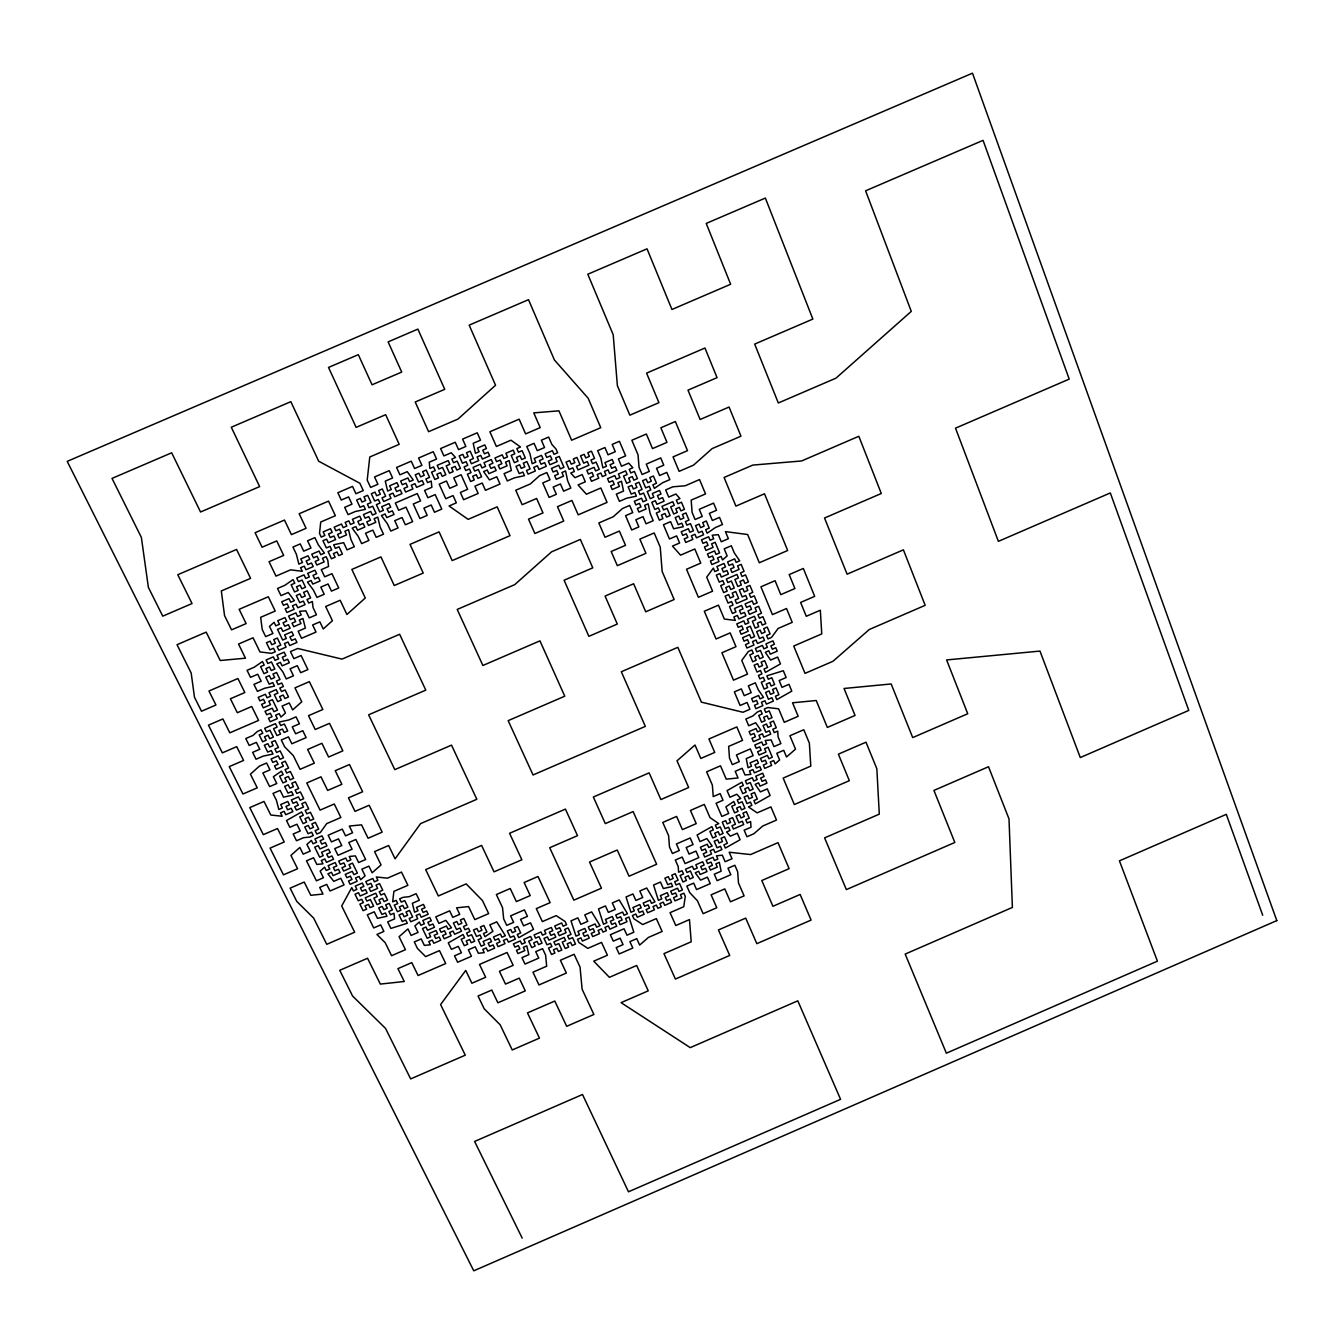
<?xml version="1.0" encoding="UTF-8"?>
<svg xmlns="http://www.w3.org/2000/svg" width="1344" height="1344" viewBox="0 0 1344 1344"><rect width="100%" height="100%" fill="white"/><g stroke="black" fill="none" stroke-linecap="round" stroke-linejoin="round"><path stroke-width="1.5" d="M522.211 1238.143L474.6 1141.459L582.506 1094.503L628.488 1191.792L840.571 1099.325L797.798 1000.826L690.245 1047.631L621.062 1002.658L648.245 990.847L636.67 965.479L609.386 977.323L593.746 961.162L607.421 955.231L601.541 942.413L587.832 948.36L578.978 942.564L577.483 939.355L580.91 937.86L582.406 941.069L589.26 938.095L587.782 934.87L584.354 936.365L582.859 933.139L586.303 931.661L584.808 928.435L577.937 931.409L579.432 934.634L575.988 936.13L570.998 920.858L577.886 917.868L580.86 924.336L587.748 921.346L584.774 914.878L591.646 911.904L600.046 925.697L596.602 927.192L595.123 923.95L588.252 926.94L589.73 930.166L593.174 928.67L594.653 931.896L591.226 933.391L592.704 936.6L599.558 933.626L598.08 930.401L601.524 928.922L602.986 932.131L606.43 930.653L604.951 927.427L608.378 925.932L609.857 929.158L616.711 926.184L615.25 922.958L611.806 924.454L610.344 921.228L613.771 919.733L612.31 916.507L605.438 919.481L606.9 922.706L603.473 924.202L598.534 908.914L605.422 905.923L608.378 912.391L615.25 909.418L612.293 902.933L619.181 899.959L627.514 913.769L624.07 915.264L622.608 912.038L615.737 915.012L617.215 918.238L620.642 916.759L622.104 919.985L618.677 921.463L620.138 924.689L627.01 921.715L625.548 918.49L628.975 916.994L633.83 932.232L626.993 935.206L624.053 928.771L610.344 934.735L613.284 941.153L620.138 938.179L623.062 944.597L616.224 947.57L619.147 953.971L632.822 948.024L629.899 941.623L636.754 938.65L639.66 945.067L648.463 937.406L662.138 931.476L656.342 918.607L642.65 924.554L633.864 918.742L632.402 915.516L635.83 914.021L637.291 917.246L644.146 914.273L642.701 911.047L639.257 912.542L637.812 909.3L641.239 907.822L639.778 904.579L632.906 907.553L634.368 910.795L630.941 912.29L626.052 896.969L632.94 893.978L635.863 900.463L642.734 897.49L639.811 891.005L646.699 888.014L654.965 901.858L651.538 903.353L650.076 900.11L643.205 903.084L644.666 906.326L648.094 904.831L649.555 908.074L646.128 909.552L647.573 912.778L654.444 909.804L652.982 906.578L656.41 905.083L657.871 908.326L661.298 906.83L659.854 903.605L663.281 902.11L664.726 905.352L671.58 902.362L670.135 899.136L666.708 900.631L665.263 897.389L668.69 895.894L667.246 892.668L660.374 895.642L661.836 898.884L658.392 900.362L653.57 885.024L660.458 882.05L663.348 888.535L672.672 886.435L671.227 883.193L667.783 884.688L664.877 878.186L668.321 876.691L669.766 879.95L673.21 878.455L671.765 875.196L675.209 873.701L678.082 880.219L674.654 881.698L676.099 884.957L679.526 883.462L682.416 889.946L678.989 891.442L677.544 888.199L670.673 891.173L672.118 894.415L675.545 892.92L676.99 896.162L673.562 897.641L675.007 900.883L681.862 897.91L680.417 894.667L683.844 893.189L685.289 896.414L683.743 906.73L670.051 912.66L675.797 925.529L689.472 919.598L691.202 941.791L663.953 953.635L675.41 979.054L729.708 955.45L718.452 929.947L745.702 918.12L756.84 943.656L811.087 920.086L800.134 894.466L772.918 906.293L761.796 880.522L789.113 868.661L778.008 842.654L750.59 854.566L729.187 852.23L732.026 858.749L725.155 861.722L722.316 855.204L716.453 855.809L717.881 859.068L714.437 860.563L713.009 857.304L706.138 860.278L707.566 863.537L711.01 862.058L712.438 865.318L708.994 866.796L710.422 870.055L717.293 867.082L715.865 863.822L719.292 862.327L721.14 871.214L714.286 874.188L717.125 880.673L730.834 874.726L727.994 868.241L734.849 865.25L737.671 871.752L738.478 882.958L744.106 895.877L730.447 901.807L724.802 888.905L711.11 894.835L716.789 907.738L703.13 913.668L697.435 900.782L689.707 892.567L686.834 886.099L693.706 883.109L696.562 889.594L710.27 883.646L707.414 877.162L700.56 880.135L695.268 872.76L698.695 871.265L700.123 874.524L706.994 871.55L705.566 868.291L702.122 869.786L700.694 866.527L704.138 865.032L702.71 861.773L695.822 864.763L697.267 868.022L693.823 869.501L692.395 866.242L685.507 869.232L686.952 872.491L690.396 870.996L693.269 877.498L689.825 878.993L688.397 875.734L684.953 877.229L686.398 880.488L682.97 881.966L680.081 875.465L683.525 873.986L682.08 870.727L678.636 872.222L678.199 866.578L675.293 860.059L682.181 857.069L685.07 863.604L698.83 857.623L695.957 851.088L689.069 854.078L686.196 847.526L693.084 844.553L690.194 837.984L676.402 843.965L679.291 850.517L672.403 853.507L669.497 846.955L668.59 835.615L662.76 822.427L676.603 816.43L682.399 829.618L696.226 823.62L690.446 810.432L704.29 804.418L710.035 817.639L718.805 823.62L715.344 825.132L716.772 828.408L720.233 826.913L723.089 833.482L719.645 834.977L718.217 831.701L714.756 833.196L716.201 836.472L712.757 837.967L709.884 831.398L713.328 829.903L711.9 826.627L697.099 834.994L699.972 841.562L706.86 838.572L712.169 846.014L708.725 847.51L707.297 844.234L700.409 847.224L701.837 850.483L705.281 848.988L706.709 852.264L703.282 853.759L704.71 857.018L711.581 854.045L710.153 850.769L713.597 849.274L715.025 852.55L721.896 849.559L720.468 846.3L717.041 847.795L714.185 841.243L717.629 839.748L719.057 843.024L722.484 841.529L721.056 838.253L724.5 836.758L727.356 843.31L723.912 844.805L725.34 848.081L740.09 839.731L737.268 833.179L730.38 836.17L726.533 831.986L729.977 830.491L728.549 827.215L725.105 828.71L722.249 822.125L725.693 820.63L727.121 823.922L730.565 822.427L729.137 819.134L732.598 817.639L735.437 824.225L731.993 825.72L733.404 829.013L743.736 824.527L742.325 821.234L738.881 822.73L736.042 816.144L739.486 814.649L740.914 817.942L744.358 816.463L742.93 813.17L746.39 811.675L749.213 818.244L745.769 819.739L747.18 823.032L750.624 821.537L751.027 827.215L744.139 830.189L746.962 836.741L753.85 833.767L762.754 826.022L776.496 820.058L770.902 806.904L757.126 812.868L748.423 806.87L751.867 805.375L750.456 802.082L746.995 803.578L744.156 796.958L747.617 795.463L749.028 798.773L752.489 797.278L751.078 793.968L754.522 792.473L757.344 799.092L753.9 800.587L755.311 803.88L770.129 795.497L767.306 788.894L760.402 791.885L755.143 784.342L758.604 782.846L760.015 786.173L766.92 783.166L765.509 779.856L762.065 781.351L760.654 778.025L764.098 776.53L762.686 773.203L755.765 776.21L757.193 779.537L753.732 781.032L752.304 777.706L745.399 780.713L746.81 784.022L750.271 782.527L753.11 789.163L749.65 790.658L748.238 787.349L744.778 788.844L746.189 792.154L742.745 793.649L739.889 787.03L743.35 785.518L741.938 782.208L727.07 790.608L729.926 797.244L736.848 794.254L740.712 798.454L737.251 799.966L738.679 803.258L742.123 801.763L744.962 808.366L741.518 809.861L740.09 806.568L736.646 808.063L738.074 811.356L734.614 812.851L731.774 806.266L735.218 804.754L733.807 801.461L725.878 806.854L728.734 813.456L721.829 816.446L716.1 803.242L723.022 800.234L720.149 793.615L713.227 796.606L712.37 785.148L706.608 771.826L720.502 765.811L726.247 779.15L738.058 777.974L735.202 771.305L742.14 768.314L744.996 774.967L750.893 774.379L749.465 771.053L752.942 769.558L754.354 772.884L761.275 769.877L759.864 766.55L756.403 768.046L754.975 764.719L758.436 763.224L757.025 759.881L750.086 762.888L751.514 766.214L748.054 767.726L746.222 758.621L753.161 755.63L750.322 748.927L736.428 754.942L739.284 761.628L732.346 764.635L729.473 757.949L728.65 746.407L742.56 740.376L736.831 726.919L708.943 738.982L714.739 752.422L700.812 758.453L694.999 745.03L677.006 760.805L688.666 787.517L660.895 799.546L649.135 772.867L593.342 797.026L605.321 823.62L633.125 811.591L656.628 864.259L629.042 876.221L617.232 850.03L589.529 862.025L601.457 888.182L573.854 900.161L549.713 847.728L577.517 835.666L565.421 809.105L509.561 833.297L521.875 859.774L494.038 871.836L481.606 845.41L425.678 869.618L438.329 895.978L466.183 883.898L482.479 900.564L488.662 913.618L474.802 919.615L468.586 906.578L456.607 907.822L459.732 914.357L452.794 917.364L449.652 910.846L435.758 916.86L438.9 923.378L445.838 920.371L451.483 927.763L448.022 929.258L446.46 926.016L439.522 929.023L441.084 932.266L444.562 930.77L446.124 934.013L442.646 935.525L444.209 938.767L451.147 935.76L449.585 932.518L453.046 931.006L454.608 934.265L461.53 931.258L459.984 928.015L456.523 929.51L453.398 923.009L456.859 921.497L458.422 924.756L461.882 923.261L460.337 920.002L463.798 918.49L466.906 925.008L463.445 926.503L465.007 929.746L468.468 928.25L470.014 931.493L466.553 933.005L468.098 936.247L471.559 934.735L474.667 941.22L471.206 942.715L469.661 939.49L466.2 940.985L467.746 944.21L464.285 945.722L461.177 939.238L464.638 937.742L463.092 934.5L448.291 942.883L451.416 949.351L458.321 946.344L461.429 952.812L454.524 955.802L457.632 962.254L471.442 956.273L468.35 949.822L475.255 946.814L478.346 953.282L484.277 952.644L482.748 949.418L486.192 947.923L487.738 951.149L494.626 948.158L493.097 944.933L489.653 946.428L488.107 943.186L491.568 941.69L490.022 938.465L483.118 941.455L484.663 944.698L481.202 946.193L478.111 939.725L481.572 938.23L480.026 934.987L476.566 936.482L473.474 929.998L476.935 928.502L478.481 931.745L481.942 930.25L480.396 926.99L483.857 925.495L486.948 931.98L483.487 933.492L485.033 936.718L492.895 931.358L489.821 924.874L496.742 921.866L505.378 935.71L501.917 937.205L500.388 933.962L493.483 936.97L495.012 940.195L498.473 938.7L500.002 941.926L496.541 943.421L498.086 946.663L504.974 943.656L503.446 940.43L506.906 938.935L508.435 942.161L515.323 939.17L513.794 935.945L510.35 937.44L507.293 930.972L510.754 929.477L512.282 932.719L515.726 931.207L514.198 927.982L517.658 926.486L520.699 932.954L517.255 934.45L518.767 937.675L533.534 929.326L530.494 922.858L523.589 925.848L520.548 919.363L527.453 916.373L524.412 909.871L510.586 915.869L513.643 922.37L506.722 925.361L503.664 918.876L502.522 907.603L496.356 894.55L510.233 888.518L516.365 901.606L530.225 895.591L524.126 882.504L538.003 876.49L550.133 902.63L536.306 908.628L542.354 921.614L556.164 915.617L565.085 921.48L566.58 924.706L563.136 926.201L561.641 922.975L554.753 925.966L556.248 929.191L559.692 927.696L561.187 930.938L557.76 932.417L559.255 935.642L566.126 932.669L564.631 929.443L568.075 927.948L571.066 934.399L567.622 935.894L569.117 939.103L572.561 937.625L575.534 944.059L572.107 945.538L570.612 942.329L567.185 943.824L568.68 947.033L565.236 948.528L562.246 942.094L565.69 940.598L564.194 937.373L553.879 941.858L555.374 945.067L558.818 943.589L561.809 950.006L558.382 951.502L556.87 948.293L553.442 949.788L554.938 952.997L551.51 954.475L548.503 948.058L551.947 946.562L550.435 943.354L547.008 944.832L543.984 938.398L547.428 936.902L548.94 940.128L555.811 937.138L554.316 933.912L550.872 935.407L549.36 932.182L552.804 930.686L551.309 927.461L544.421 930.451L545.916 933.677L542.472 935.172L540.977 931.946L534.072 934.937L535.584 938.162L539.028 936.667L542.052 943.118L538.608 944.614L537.096 941.388L533.669 942.883L535.181 946.092L531.737 947.587L528.696 941.153L532.14 939.658L530.628 936.432L523.74 939.422L525.252 942.648L521.808 944.143L520.296 940.918L513.408 943.908L514.92 947.117L518.364 945.622L519.893 948.847L516.449 950.342L517.961 953.568L524.849 950.578L523.337 947.352L526.781 945.857L528.847 954.66L521.959 957.634L525 964.068L538.742 958.104L535.718 951.67L542.59 948.679L545.614 955.114L546.689 966.218L532.963 972.182L538.978 984.95L566.362 973.056L560.398 960.271L574.106 954.307L580.054 967.109L582.103 989.184L593.88 1014.485L566.681 1026.312L554.786 1001.045L527.486 1012.906L539.465 1038.122L512.232 1049.966L500.153 1024.783L484.176 1008.739L478.044 996.022L491.786 990.058L497.885 1002.792L525.286 990.898L519.238 978.13L505.512 984.094L499.414 971.292L513.173 965.328L507.074 952.476L479.506 964.438L485.654 977.273L471.895 983.237L465.73 970.418L440.597 1004.556L465.276 1055.174L410.659 1078.913L385.56 1028.446L352.632 996.089L339.746 970.301L367.55 958.255L380.335 984.077L404.258 981.506L397.925 968.638L411.785 962.623L418.085 975.526L445.721 963.53L439.471 950.611L425.628 956.626L417.43 948.41L414.288 941.926L421.226 938.918L424.368 945.403L430.349 944.782L428.786 941.539L432.247 940.027L433.826 943.27L440.748 940.262L439.186 937.02L435.725 938.532L434.146 935.273L437.623 933.778L436.044 930.518L429.106 933.526L430.685 936.785L427.207 938.28L422.486 928.536L425.964 927.024L427.526 930.283L434.482 927.276L432.902 924.017L429.425 925.512L427.862 922.253L431.323 920.758L429.761 917.498L422.806 920.506L424.385 923.765L420.907 925.277L419.328 922.018L414.893 925.898L418.068 932.417L411.113 935.424L407.954 928.922L399.101 936.684L405.451 949.687L391.574 955.702L385.207 942.715L376.925 934.466L383.88 931.442L380.688 924.907L373.716 927.931L367.282 914.844L374.254 911.82L377.479 918.372L386.988 916.222L385.392 912.962L381.898 914.458L378.689 907.906L382.183 906.394L383.796 909.67L387.274 908.158L385.678 904.882L389.172 903.37L392.364 909.938L388.886 911.45L390.482 914.726L393.977 913.214L394.615 918.876L387.66 921.9L390.852 928.418L407.299 923.261L405.72 920.002L402.242 921.514L399.05 914.978L402.528 913.466L404.124 916.742L407.602 915.23L406.022 911.954L409.5 910.442L412.675 916.994L409.198 918.49L410.777 921.766L417.749 918.742L416.153 915.482L419.647 913.97L421.226 917.246L428.182 914.222L426.602 910.946L423.125 912.458L421.546 909.182L425.023 907.687L423.444 904.411L416.472 907.418L418.051 910.694L414.574 912.206L412.356 903.269L419.328 900.245L416.153 893.676L409.164 896.7L403.133 897.322L399.638 898.834L401.234 902.11L404.729 900.598L407.921 907.166L404.426 908.678L402.83 905.402L399.353 906.914L400.949 910.19L397.454 911.702L394.262 905.134L397.757 903.622L396.161 900.346L392.666 901.858L393.893 891.358L407.887 885.31L401.486 872.088L387.475 878.153L376.303 876.994L377.916 880.303L374.422 881.815L372.792 878.506L365.786 881.546L367.399 884.856L370.91 883.327L372.523 886.637L369.029 888.149L370.642 891.458L377.647 888.418L376.034 885.125L379.529 883.596L382.754 890.198L379.243 891.727L380.856 895.02L384.35 893.508L387.559 900.077L384.082 901.589L382.469 898.313L378.974 899.825L380.587 903.101L377.093 904.63L373.867 898.044L377.362 896.532L375.749 893.239L365.249 897.775L366.878 901.068L370.373 899.556L373.598 906.142L370.104 907.654L368.491 904.361L364.997 905.873L366.61 909.166L363.115 910.678L359.873 904.109L363.367 902.58L361.754 899.304L358.26 900.816L355.018 894.214L358.512 892.702L360.142 895.994L367.13 892.97L365.518 889.661L362.023 891.19L360.394 887.88L363.905 886.368L362.275 883.058L355.27 886.099L356.899 889.409L353.388 890.921L351.758 887.611L341.695 905.99L354.665 932.215L326.76 944.311L313.673 918.12L296.755 901.387L290.119 888.149L304.214 882.05L310.817 895.306L322.997 894.046L319.704 887.426L326.743 884.386L330.019 891.005L344.064 884.923L340.788 878.304L333.766 881.345L327.902 873.818L331.43 872.29L333.06 875.616L340.099 872.575L338.453 869.249L334.942 870.761L333.295 867.451L336.823 865.922L335.177 862.596L328.138 865.637L329.784 868.963L326.256 870.492L324.61 867.166L320.158 871.114L323.45 877.75L316.411 880.807L306.499 860.832L313.555 857.774L316.865 864.444L322.963 863.839L321.317 860.496L324.845 858.967L326.491 862.31L333.547 859.253L331.901 855.926L328.373 857.455L326.726 854.112L330.254 852.583L328.608 849.24L321.552 852.298L323.198 855.641L319.67 857.17L314.714 847.14L318.242 845.611L319.906 848.954L326.962 845.897L325.315 842.554L321.77 844.082L320.124 840.722L323.652 839.194L322.006 835.85L314.933 838.908L316.596 842.251L313.051 843.78L311.405 840.437L306.919 844.402L310.246 851.105L303.173 854.146L299.863 847.459L290.926 855.389L297.578 868.745L283.466 874.843L270.06 848.114L284.239 841.982L277.519 828.526L263.323 834.658L249.782 807.61L264.029 801.444L270.782 815.018L282.19 816.245L280.51 812.868L284.071 811.322L285.751 814.716L292.858 811.642L291.178 808.265L287.616 809.794L285.953 806.4L289.498 804.871L287.818 801.478L280.711 804.552L282.391 807.946L278.83 809.474L276.394 800.234L273.017 793.43L280.157 790.356L283.517 797.16L293.261 795.01L291.581 791.616L288.019 793.145L284.659 786.341L288.221 784.795L289.901 788.206L293.462 786.677L291.782 783.266L295.344 781.721L298.704 788.542L295.142 790.07L296.822 793.464L300.367 791.935L303.71 798.722L300.166 800.268L298.486 796.874L291.379 799.949L293.059 803.326L296.604 801.797L298.284 805.19L294.722 806.719L296.402 810.113L303.509 807.038L301.829 803.645L305.39 802.116L308.717 808.886L305.172 810.415L306.835 813.809L310.397 812.263L313.723 819.017L310.178 820.546L308.515 817.186L304.97 818.714L306.634 822.091L303.089 823.62L299.746 816.866L303.29 815.338L301.627 811.961L286.49 820.546L289.834 827.299L296.94 824.225L300.266 830.962L293.194 834.036L296.52 840.756L303.593 837.682L309.742 837.077L313.27 835.548L311.623 832.188L308.078 833.717L304.752 826.98L308.297 825.451L309.96 828.828L313.488 827.299L311.842 823.922L315.37 822.394L318.696 829.13L315.151 830.659L316.814 834.019L320.342 832.49L326.71 823.62L340.872 817.505L334.27 803.998L320.09 810.13L306.768 782.981L320.998 776.832L327.65 790.44L341.863 784.308L335.227 770.683L349.474 764.534L362.628 791.75L348.449 797.866L355.018 811.373L369.163 805.258L382.166 832.154L368.071 838.253L361.553 824.846L349.322 826.056L352.598 832.776L345.542 835.834L342.266 829.114L328.138 835.229L331.43 841.932L338.486 838.874L341.779 845.578L334.723 848.618L337.999 855.305L352.094 849.206L348.818 842.52L355.874 839.479L365.652 859.505L358.613 862.546L355.354 855.876L349.255 856.498L350.902 859.824L347.374 861.353L345.744 858.026L338.705 861.067L340.334 864.394L343.862 862.882L345.492 866.208L341.981 867.72L343.61 871.046L350.65 868.006L349.003 864.679L352.531 863.15L357.403 873.13L353.892 874.642L352.279 871.332L345.24 874.373L346.87 877.682L350.381 876.17L352.01 879.48L348.499 880.992L350.129 884.302L357.151 881.278L355.522 877.951L359.033 876.439L360.662 879.749L365.114 875.818L361.872 869.182L368.894 866.141L372.137 872.777L381.041 864.914L374.573 851.609L388.634 845.51L395.069 858.833L420.588 823.62L476.834 799.277L451.517 745.13L394.8 769.642L368.626 714.806L425.779 690.127L399.638 634.267L342.031 659.114L297.713 648.48L290.472 651.605L293.882 658.644L301.106 655.536L307.894 669.581L300.686 672.689L297.293 665.683L290.069 668.791L293.479 675.814L286.255 678.922L282.845 671.899L276.763 663.902L280.375 662.34L282.089 665.851L289.313 662.743L287.616 659.232L283.987 660.778L282.29 657.266L285.902 655.704L284.189 652.176L276.948 655.301L278.662 658.829L275.05 660.374L273.336 656.863L266.095 659.971L267.809 663.499L271.438 661.937L274.865 668.976L271.253 670.538L269.522 667.01L265.91 668.573L267.624 672.084L264.012 673.646L260.568 666.624L264.197 665.062L262.466 661.534L254.285 667.195L247.044 670.32L250.505 677.342L257.729 674.234L261.173 681.24L253.949 684.365L257.393 691.354L264.617 688.246L274.478 686.112L272.782 682.618L269.17 684.163L265.742 677.158L269.354 675.595L271.068 679.106L274.68 677.544L272.966 674.05L276.578 672.487L279.989 679.493L276.377 681.055L278.09 684.55L281.702 683.004L283.399 686.498L279.804 688.044L281.501 691.538L285.113 689.993L288.506 696.965L284.911 698.527L283.214 695.033L279.602 696.595L281.316 700.073L277.721 701.618L274.294 694.646L277.906 693.101L276.192 689.606L268.985 692.714L270.698 696.209L267.086 697.754L265.373 694.277L258.166 697.385L259.879 700.862L263.491 699.317L265.205 702.794L261.593 704.357L263.306 707.834L270.514 704.726L268.8 701.249L272.412 699.686L277.519 710.136L273.924 711.682L272.227 708.204L265.02 711.312L266.734 714.79L270.329 713.244L272.042 716.722L268.447 718.267L270.144 721.728L277.334 718.637L275.638 715.159L279.233 713.614L280.93 717.074L285.466 713.026L282.072 706.07L289.262 702.962L292.656 709.918L301.745 701.803L294.958 687.859L309.372 681.643L322.846 709.498L308.498 715.68L315.218 729.506L329.532 723.341L342.854 750.859L328.591 757.025L321.922 743.299L307.625 749.465L314.328 763.174L300.065 769.339L293.328 755.63L284.676 746.861L281.299 739.973L288.456 736.882L291.85 743.77L306.163 737.604L302.786 730.699L295.63 733.79L292.253 726.886L299.426 723.794L296.033 716.856L288.859 719.964L279.031 722.098L280.728 725.558L284.323 724.013L287.717 730.934L284.122 732.48L282.425 729.019L278.846 730.565L280.543 734.026L276.965 735.571L273.554 728.666L277.15 727.104L275.436 723.643L264.667 728.297L266.381 731.758L269.959 730.212L273.37 737.117L269.791 738.662L268.078 735.218L264.499 736.764L266.196 740.225L262.618 741.77L259.19 734.849L262.786 733.303L261.072 729.842L257.477 731.405L252.958 735.454L245.767 738.545L249.194 745.466L256.368 742.358L259.795 749.263L252.622 752.354L256.032 759.226L263.206 756.134L273 754.001L271.303 750.557L267.725 752.102L264.314 745.214L267.893 743.669L269.606 747.113L273.185 745.567L271.488 742.123L275.066 740.578L278.46 747.466L274.882 749.011L276.578 752.455L280.157 750.91L283.55 757.781L279.972 759.326L278.275 755.882L271.118 758.974L272.815 762.401L276.394 760.872L278.09 764.299L274.512 765.845L276.209 769.255L283.349 766.181L281.669 762.754L285.23 761.208L288.607 768.062L285.046 769.608L286.726 773.018L290.304 771.473L293.664 778.31L290.102 779.856L288.406 776.446L284.844 777.974L286.524 781.385L282.962 782.93L279.586 776.11L283.164 774.564L281.467 771.137L273.386 776.714L276.78 783.535L269.64 786.61L262.853 772.951L269.993 769.86L266.599 763.006L259.442 766.097L250.421 774.161L257.242 787.836L242.962 794.002L229.236 766.618L243.583 760.435L236.712 746.659L222.348 752.858L208.471 725.155L222.886 718.939L229.807 732.816L258.602 720.401L251.731 706.49L237.317 712.723L230.395 698.762L244.843 692.53L237.922 678.518L208.958 691.001L215.947 704.995L201.482 711.228L194.477 697.234L191.184 673.025L177.022 644.7L206.186 632.134L220.231 660.509L245.482 658.19L238.526 644.045L253.058 637.795L259.98 651.941L271.622 653.335L275.234 651.773L273.521 648.245L269.892 649.807L266.448 642.734L270.077 641.172L271.807 644.717L275.419 643.154L273.706 639.61L277.334 638.047L280.762 645.12L277.15 646.682L278.863 650.21L286.104 647.086L284.39 643.558L288.002 641.995L289.716 645.54L296.957 642.415L295.26 638.87L291.631 640.433L289.918 636.905L293.546 635.342L291.833 631.798L284.592 634.922L286.306 638.467L282.677 640.03L277.519 629.395L281.148 627.833L282.862 631.378L290.119 628.253L288.406 624.708L284.777 626.27L283.063 622.726L286.692 621.146L284.978 617.602L277.721 620.726L279.434 624.288L275.806 625.85L274.075 622.289L269.489 626.422L272.933 633.511L265.675 636.636L262.231 629.546L260.669 617.316L275.218 611.05L268.313 596.753L239.148 609.319L246.12 623.582L231.554 629.849L224.549 615.586L221.323 590.957L250.589 578.357L236.561 549.444L177.778 574.728L192.041 603.54L162.758 616.157L148.378 587.378L141.372 537.415L112.022 478.397L171.679 452.794L200.542 511.997L259.644 486.595L231.286 427.224L290.842 401.671L318.696 461.227L359.873 483.252L363.266 490.577L355.942 493.735L352.531 486.41L337.848 492.727L341.258 500.035L348.6 496.894L351.994 504.185L344.669 507.343L348.079 514.618L355.404 511.476L365.4 509.359L363.703 505.714L360.041 507.293L356.647 500.002L360.31 498.422L362.006 502.068L365.669 500.506L363.972 496.843L367.634 495.281L371.028 502.572L367.366 504.134L369.046 507.78L372.708 506.218L376.085 513.492L372.422 515.054L370.742 511.426L363.418 514.567L365.114 518.196L368.777 516.634L370.457 520.262L366.794 521.825L368.491 525.454L375.782 522.312L374.102 518.683L377.765 517.121L380.134 526.966L383.494 534.19L376.202 537.331L372.842 530.107L365.534 533.249L368.911 540.473L361.62 543.614L358.243 536.39L352.178 528.125L355.841 526.546L357.538 530.174L364.829 527.033L363.149 523.404L359.486 524.966L357.806 521.354L361.452 519.775L359.772 516.146L352.447 519.288L354.144 522.917L350.498 524.496L348.802 520.867L345.139 522.43L346.836 526.058L343.174 527.638L341.477 524.009L334.169 527.15L335.866 530.779L339.528 529.217L341.225 532.829L337.562 534.408L339.276 538.02L346.567 534.878L344.87 531.266L348.533 529.687L350.935 539.532L354.329 546.739L347.038 549.881L343.644 542.657L333.665 544.79L335.362 548.402L339.024 546.823L342.418 554.047L338.772 555.61L337.075 551.998L333.413 553.577L335.126 557.172L331.481 558.751L328.07 551.544L331.716 549.965L330.019 546.353L326.357 547.932L322.946 540.691L326.609 539.129L328.306 542.741L335.614 539.599L333.917 535.987L330.254 537.55L328.558 533.938L332.203 532.358L330.506 528.73L323.182 531.871L324.895 535.5L321.233 537.079L319.519 533.45L320.729 522.01L335.378 515.71L328.541 501.127L299.174 513.744L306.079 528.31L291.413 534.626L284.474 520.061L255.091 532.711L262.08 547.226L276.746 540.926L283.685 555.408L269.052 561.708L275.99 576.122L290.59 569.839L302.299 571.301L300.586 567.706L304.231 566.143L305.945 569.738L313.236 566.597L311.522 563.002L307.877 564.564L306.163 560.969L309.809 559.39L308.095 555.794L300.787 558.936L302.518 562.531L298.855 564.11L296.386 554.299L292.942 547.075L300.25 543.917L303.694 551.158L311.002 548.016L307.574 540.775L314.899 537.634L318.326 544.858L324.425 553.106L320.762 554.686L319.066 551.074L311.758 554.215L313.471 557.827L317.117 556.248L318.83 559.86L315.168 561.422L316.882 565.018L324.173 561.893L322.476 558.281L326.122 556.718L327.818 560.314L328.558 566.496L321.266 569.638L324.677 576.811L331.951 573.686L338.738 588L331.464 591.125L328.07 583.985L320.796 587.11L324.206 594.266L316.932 597.391L313.522 590.251L307.44 582.07L311.086 580.507L312.782 584.086L320.074 580.961L318.36 577.366L314.714 578.945L313.018 575.35L316.663 573.787L314.95 570.192L307.658 573.334L309.372 576.929L305.726 578.491L304.013 574.896L296.722 578.038L298.435 581.633L302.081 580.054L305.508 587.227L301.862 588.79L300.149 585.211L296.503 586.774L298.217 590.369L294.588 591.931L291.144 584.758L294.79 583.195L293.076 579.6L284.81 585.329L277.519 588.47L280.98 595.627L288.254 592.486L294.37 600.65L290.741 602.213L289.01 598.634L281.736 601.776L283.466 605.338L287.095 603.775L288.809 607.337L285.18 608.916L286.894 612.478L294.168 609.336L292.454 605.774L296.083 604.212L297.797 607.774L305.071 604.649L303.358 601.087L299.729 602.65L296.302 595.51L299.93 593.93L301.644 597.509L305.29 595.946L303.576 592.368L307.222 590.806L310.632 597.946L306.986 599.525L308.7 603.086L312.329 601.524L313.068 607.639L316.478 614.762L309.221 617.887L305.81 610.781L299.51 611.335L301.224 614.897L297.595 616.459L295.882 612.898L288.607 616.039L290.321 619.584L293.966 618.022L295.663 621.583L292.034 623.146L293.748 626.69L301.006 623.566L299.292 620.021L302.921 618.458L305.374 628.102L298.133 631.226L301.543 638.299L316.025 632.066L312.631 624.977L319.872 621.869L323.266 628.942L332.422 620.726L325.668 606.514L340.166 600.264L346.903 614.494L365.282 598.013L351.842 569.436L380.94 556.903L394.262 585.53L423.226 573.065L410.021 544.387L439.085 531.871L452.172 560.599L510.031 535.668L497.179 506.856L468.132 519.372L449.064 505.982L456.338 502.841L453.062 495.583L445.771 498.725L439.186 484.159L446.477 481.018L449.77 488.309L457.078 485.167L453.785 477.876L461.093 474.734L467.628 489.317L460.354 492.442L463.613 499.716L478.178 493.45L474.919 486.175L482.21 483.034L485.453 490.308L500.018 484.042L496.776 476.767L489.485 479.909L483.605 471.576L487.25 470.014L488.88 473.659L496.171 470.518L494.542 466.872L490.896 468.434L489.283 464.789L492.929 463.21L491.299 459.564L484.008 462.706L485.638 466.351L481.975 467.93L480.346 464.268L473.054 467.41L474.684 471.072L478.33 469.493L481.589 476.801L477.943 478.363L476.314 474.718L472.668 476.28L474.298 479.926L470.652 481.505L467.376 474.214L471.038 472.634L469.392 468.989L465.746 470.551L464.1 466.906L467.762 465.326L466.116 461.664L462.47 463.243L459.178 455.902L462.84 454.339L464.486 458.002L468.132 456.422L466.502 452.76L470.165 451.181L473.441 458.522L469.778 460.102L471.408 463.747L478.716 460.606L477.086 456.943L480.749 455.381L482.378 459.043L489.67 455.902L488.057 452.239L484.394 453.802L482.765 450.139L486.427 448.56L484.798 444.898L477.473 448.039L479.102 451.718L475.457 453.281L473.189 443.318L480.514 440.177L477.238 432.802L462.588 439.102L465.864 446.46L458.539 449.618L455.246 442.26L440.58 448.56L443.89 455.918L451.214 452.76L455.515 457.481L451.87 459.06L453.516 462.722L457.162 461.143L460.454 468.468L456.809 470.047L455.162 466.385L451.5 467.947L453.146 471.61L449.501 473.189L446.191 465.864L449.854 464.302L448.207 460.622L437.22 465.343L438.883 469.006L442.546 467.443L445.838 474.751L442.176 476.33L440.53 472.668L436.884 474.247L438.53 477.893L434.868 479.472L431.558 472.164L435.221 470.585L433.558 466.922L429.895 468.502L429.24 462.218L436.565 459.06L433.255 451.718L418.589 458.018L421.915 465.36L414.59 468.518L411.247 461.177L396.581 467.477L399.924 474.818L407.266 471.66L413.263 480.026L409.601 481.606L407.938 477.943L400.613 481.102L402.293 484.747L405.938 483.185L407.618 486.83L403.956 488.41L405.619 492.055L412.944 488.914L411.281 485.251L414.926 483.689L416.59 487.334L423.914 484.193L422.251 480.53L418.589 482.11L415.262 474.802L418.925 473.222L420.588 476.885L424.25 475.306L422.587 471.643L426.25 470.081L429.559 477.389L425.897 478.968L427.56 482.614L431.222 481.051L431.878 487.301L424.57 490.442L427.879 497.734L435.187 494.592L441.773 509.107L434.498 512.249L431.189 504.991L423.898 508.133L427.207 515.374L419.916 518.515L413.28 504L420.588 500.875L417.262 493.584L395.338 503.026L398.681 510.283L405.989 507.142L412.642 521.657L405.35 524.782L402.024 517.541L394.733 520.682L398.059 527.923L390.768 531.065L387.425 523.824L381.41 515.542L385.073 513.979L386.736 517.608L394.044 514.466L392.364 510.838L388.718 512.4L387.038 508.771L390.701 507.192L389.021 503.563L381.713 506.705L383.393 510.334L379.73 511.913L376.37 504.638L380.033 503.059L378.336 499.414L374.69 500.993L371.314 493.702L374.976 492.122L376.656 495.768L380.318 494.206L378.638 490.543L382.301 488.964L385.661 496.272L381.998 497.851L383.678 501.497L391.003 498.338L389.323 494.693L392.986 493.13L394.649 496.776L401.974 493.618L400.294 489.972L396.631 491.551L394.968 487.906L398.63 486.326L396.95 482.664L389.626 485.822L391.306 489.468L387.643 491.047L385.274 481.118L392.599 477.977L389.239 470.635L374.556 476.952L377.933 484.277L370.608 487.418L367.214 480.11L369.768 456.994L399.185 444.343L385.678 414.691L356.126 427.375L328.524 367.433L358.327 354.665L372.053 384.787L401.722 372.07L388.114 341.88L417.883 329.112L444.746 389.323L415.212 402.007L428.602 431.693L458.002 419.059L495.55 385.241L469.174 325.147L528.511 299.678L554.4 359.957L588.168 398.261L600.751 427.694L571.637 440.227L558.936 410.827L533.786 412.877L540.204 427.627L525.605 433.91L519.154 419.177L489.871 431.76L496.373 446.477L510.989 440.194L520.498 446.998L516.852 448.577L518.465 452.239L522.11 450.66L525.319 457.985L521.674 459.547L520.078 455.885L516.432 457.464L518.028 461.11L514.382 462.689L511.174 455.364L514.819 453.802L513.206 450.139L505.898 453.281L507.511 456.943L503.866 458.506L502.253 454.843L494.962 457.985L496.574 461.647L500.22 460.085L501.85 463.73L498.204 465.31L499.817 468.955L507.108 465.814L505.495 462.168L509.141 460.589L511.342 470.501L504.067 473.642L507.293 480.917L514.567 477.792L524.462 475.692L522.85 472.046L519.221 473.626L515.995 466.334L519.641 464.772L521.254 468.418L524.882 466.838L523.286 463.193L526.932 461.63L530.124 468.922L526.495 470.484L528.091 474.13L535.366 471.005L533.77 467.359L537.398 465.797L538.994 469.426L546.269 466.301L544.673 462.655L541.044 464.234L539.448 460.572L543.077 459.01L541.481 455.364L534.206 458.489L535.802 462.151L532.174 463.714L529.99 453.802L526.781 446.477L534.072 443.335L537.264 450.66L544.555 447.535L541.363 440.21L548.654 437.069L551.846 444.394L556.046 449.098L557.642 452.76L553.997 454.322L552.401 450.66L545.126 453.802L546.722 457.447L550.351 455.885L551.947 459.53L548.318 461.093L549.898 464.738L557.172 461.614L555.593 457.968L559.222 456.406L563.976 467.326L560.33 468.888L558.751 465.259L551.494 468.384L553.073 472.013L556.702 470.45L558.298 474.096L554.669 475.658L556.248 479.287L563.506 476.162L561.926 472.534L565.555 470.971L567.672 480.816L570.83 488.057L563.59 491.182L560.431 483.941L553.174 487.066L556.349 494.29L549.108 497.414L542.758 482.933L550.015 479.808L546.84 472.55L539.566 475.675L530.275 483.991L515.743 490.241L522.144 504.722L536.642 498.473L542.993 512.904L528.528 519.137L534.878 533.501L563.758 521.052L557.458 506.671L571.922 500.455L578.189 514.836L607.051 502.404L600.835 487.99L586.387 494.222L578.071 484.932L585.312 481.824L582.17 474.583L574.93 477.691L570.746 473.038L574.375 471.475L572.813 467.846L569.184 469.409L566.026 462.134L569.654 460.572L571.234 464.201L574.862 462.638L573.283 458.993L576.912 457.43L580.054 464.722L576.442 466.284L578.004 469.913L588.89 465.226L587.311 461.597L583.682 463.159L580.541 455.868L584.17 454.306L585.749 457.951L589.378 456.389L587.815 452.743L591.444 451.181L594.569 458.472L590.94 460.034L592.502 463.663L596.131 462.101L599.256 469.375L595.627 470.938L594.065 467.309L586.824 470.417L588.386 474.046L592.015 472.483L593.578 476.112L589.949 477.674L591.511 481.286L598.752 478.178L597.19 474.55L600.818 473.004L602.364 476.616L605.993 475.054L604.43 471.442L608.059 469.879L609.605 473.508L616.846 470.383L615.283 466.771L611.671 468.317L610.126 464.688L613.738 463.142L612.192 459.497L604.934 462.622L606.497 466.25L602.868 467.813L600.785 457.951L597.66 450.66L604.918 447.535L608.042 454.826L615.283 451.702L612.175 444.41L619.433 441.302L625.632 455.868L618.391 458.976L621.499 466.234L628.723 463.126L632.839 467.779L629.227 469.342L630.773 472.954L634.385 471.408L637.459 478.632L633.847 480.194L632.318 476.582L628.706 478.128L630.235 481.74L626.64 483.302L623.549 476.078L627.161 474.516L625.615 470.904L618.391 474.012L619.937 477.624L616.325 479.186L614.779 475.574L607.538 478.682L609.101 482.294L612.713 480.749L614.258 484.361L610.646 485.906L612.192 489.518L619.416 486.41L617.87 482.798L621.482 481.236L623.532 491.047L616.325 494.155L619.399 501.346L626.606 498.238L636.384 496.154L634.855 492.559L631.243 494.105L628.169 486.914L631.781 485.352L633.31 488.964L636.922 487.402L635.393 483.806L638.988 482.244L642.062 489.451L638.45 491.014L639.996 494.609L643.591 493.046L646.649 500.237L643.054 501.799L641.525 498.204L634.318 501.295L635.846 504.89L639.442 503.345L640.97 506.923L637.375 508.486L638.904 512.064L646.094 508.956L644.582 505.378L648.178 503.832L650.177 513.559L653.218 520.699L646.044 523.807L643.003 516.65L635.813 519.758L638.87 526.898L631.697 529.99L625.565 515.693L632.755 512.602L629.681 505.428L622.49 508.519L613.234 516.768L598.836 522.967L605.018 537.264L619.382 531.065L625.531 545.311L611.184 551.494L617.333 565.673L645.943 553.325L639.862 539.129L654.192 532.946L660.24 547.159L662.155 571.435L674.15 599.525L645.725 611.789L633.629 583.75L605.086 596.064L617.299 624.053L588.874 636.334L564.094 580.222L592.771 567.857L580.356 539.431L551.578 551.83L514.735 584.64L457.212 609.437L482.882 665.482L539.952 640.853L564.766 696.192L508.166 720.653L533.047 774.967L645.322 726.398L621.331 671.748L677.846 647.321L701.383 702.139L742.98 712.27L749.952 709.246L747.096 702.475L740.107 705.482L734.345 691.908L741.334 688.884L744.223 695.688L751.212 692.647L748.339 685.86L755.328 682.819L758.201 689.623L763.51 697.368L760.032 698.88L758.604 695.486L751.615 698.51L753.043 701.904L756.538 700.392L757.966 703.769L754.471 705.281L755.899 708.674L762.871 705.65L761.443 702.257L764.938 700.762L766.366 704.138L773.338 701.114L771.91 697.738L768.432 699.25L765.576 692.462L769.07 690.95L770.498 694.344L773.993 692.832L772.565 689.438L776.059 687.926L778.898 694.714L775.404 696.226L776.815 699.619L791.801 691.135L788.978 684.331L782.006 687.355L779.167 680.551L786.156 677.527L783.317 670.723L766.87 675.83L768.298 679.241L771.792 677.712L774.631 684.533L771.137 686.045L769.709 682.634L766.214 684.146L767.642 687.557L764.148 689.069L761.292 682.265L764.786 680.753L763.358 677.342L759.864 678.854L758.436 675.444L761.93 673.932L760.502 670.522L757.008 672.034L754.135 665.196L757.63 663.667L759.074 667.094L762.569 665.582L761.141 662.155L764.652 660.643L767.508 667.481L764.014 668.993L765.442 672.42L780.478 663.886L777.622 657.048L770.616 660.089L765.29 652.277L768.802 650.748L770.23 654.192L777.235 651.151L775.807 647.724L772.313 649.236L770.885 645.809L774.379 644.28L772.951 640.853L765.929 643.894L767.374 647.321L763.862 648.833L762.418 645.406L755.395 648.446L756.84 651.874L760.351 650.362L763.207 657.216L759.713 658.728L758.268 655.301L754.757 656.83L756.202 660.257L752.69 661.769L749.818 654.914L753.329 653.386L751.884 649.958L748.373 651.487L741.754 660.425L747.533 674.117L733.505 680.165L721.896 652.764L735.974 646.682L730.162 632.89L716.066 638.988L704.306 611.251L718.469 605.136L724.332 619.046L735.336 620.424L733.874 616.963L737.419 615.434L738.864 618.912L745.92 615.854L744.475 612.394L740.947 613.906L739.486 610.445L743.014 608.916L741.569 605.438L734.496 608.496L735.958 611.974L732.43 613.486L729.506 606.547L733.034 605.018L731.59 601.541L728.045 603.07L725.122 596.098L728.666 594.569L730.128 598.046L733.656 596.518L732.194 593.04L735.739 591.511L738.662 598.483L735.118 600.012L736.579 603.49L747.18 598.903L745.735 595.426L742.19 596.954L739.284 589.982L742.812 588.454L744.274 591.931L747.818 590.402L746.357 586.925L749.902 585.396L752.808 592.368L749.263 593.897L750.708 597.374L754.253 595.862L757.142 602.818L753.614 604.346L752.17 600.869L745.097 603.91L746.558 607.387L750.086 605.858L751.531 609.336L748.003 610.865L749.448 614.326L756.504 611.285L755.059 607.807L758.587 606.295L761.477 613.234L757.949 614.746L759.394 618.206L762.905 616.694L765.794 623.616L762.266 625.128L760.838 621.667L757.31 623.196L758.755 626.657L755.227 628.169L752.338 621.264L755.866 619.735L754.421 616.274L747.365 619.315L748.81 622.776L745.298 624.305L743.837 620.844L736.798 623.902L738.242 627.346L741.77 625.834L743.215 629.294L739.704 630.806L741.149 634.267L748.188 631.226L746.743 627.766L750.271 626.237L754.589 636.602L751.078 638.114L749.633 634.67L742.594 637.711L744.038 641.155L747.566 639.643L748.994 643.087L745.483 644.599L746.928 648.043L753.967 645.002L752.522 641.558L756.034 640.046L757.478 643.49L764.501 640.45L763.073 637.006L759.545 638.518L756.672 631.63L760.183 630.101L761.628 633.562L765.139 632.033L763.711 628.589L767.222 627.06L770.095 633.965L766.584 635.477L768.012 638.921L771.523 637.409L778.159 628.438L792.221 622.356L786.526 608.53L772.43 614.611L760.922 586.807L775.068 580.692L780.797 594.636L794.909 588.538L789.197 574.594L803.342 568.478L814.682 596.35L800.604 602.448L806.282 616.291L820.327 610.21L821.755 633.914L793.733 646.044L805.022 673.378L832.944 661.298L869.299 629.496L925.176 605.321L903.403 549.847L847.09 574.19L824.527 518.011L881.294 493.5L858.833 436.279L801.612 460.958L752.791 465.091L724.08 477.473L735.907 506.117L764.501 493.786L787.668 550.502L759.31 562.75L747.65 534.542L725.424 531.602L728.381 538.692L721.258 541.766L718.301 534.677L712.202 535.214L713.681 538.759L710.119 540.305L708.641 536.76L701.501 539.834L702.979 543.379L706.558 541.834L708.036 545.378L704.474 546.924L705.953 550.452L713.076 547.378L711.598 543.85L715.176 542.304L719.594 552.905L716.033 554.434L714.571 550.906L707.431 553.98L708.926 557.508L712.488 555.979L713.966 559.507L710.405 561.036L711.883 564.564L718.99 561.49L717.511 557.962L721.073 556.433L722.551 559.961L727.154 555.895L724.198 548.839L731.321 545.765L734.261 552.821L739.704 560.851L736.142 562.397L734.681 558.869L727.574 561.943L729.036 565.454L732.598 563.926L734.059 567.437L730.514 568.966L731.976 572.477L739.066 569.419L737.604 565.908L741.166 564.362L744.072 571.385L740.527 572.93L741.989 576.425L745.534 574.896L748.44 581.902L744.912 583.43L743.45 579.936L739.906 581.465L741.367 584.959L737.822 586.488L734.899 579.482L738.444 577.954L736.982 574.459L726.348 579.046L727.81 582.557L731.354 581.011L734.278 588.017L730.733 589.546L729.271 586.051L725.726 587.58L727.188 591.074L723.66 592.603L720.72 585.614L724.265 584.086L722.803 580.574L719.242 582.12L716.302 575.098L719.863 573.569L721.325 577.08L728.431 574.006L726.953 570.494L723.408 572.04L721.93 568.529L725.491 566.983L724.013 563.472L716.906 566.546L718.385 570.058L714.823 571.586L713.362 568.075L706.692 577.181L712.589 591.192L698.41 597.307L686.515 569.268L700.762 563.119L694.814 548.99L680.551 555.156L672.47 546.084L679.627 542.993L676.62 535.903L669.463 538.978L663.432 524.748L670.589 521.657L673.613 528.78L683.306 526.714L681.811 523.152L678.233 524.698L675.209 517.558L678.804 516.012L680.299 519.574L683.878 518.028L682.382 514.466L685.961 512.921L688.968 520.061L685.39 521.606L686.885 525.168L690.463 523.622L693.454 530.729L689.875 532.274L688.38 528.713L681.223 531.804L682.735 535.366L686.314 533.82L687.809 537.365L684.23 538.91L685.726 542.455L692.866 539.381L691.37 535.819L694.949 534.29L696.444 537.835L703.584 534.744L702.089 531.199L698.527 532.745L695.537 525.638L699.115 524.093L700.61 527.654L704.172 526.109L702.694 522.547L706.272 521.002L709.246 528.125L705.667 529.654L707.146 533.215L715.344 527.587L722.484 524.513L719.527 517.39L712.37 520.481L709.397 513.358L716.554 510.266L713.58 503.126L699.25 509.309L702.24 516.432L695.083 519.523L692.093 512.383L691.186 500.119L705.533 493.937L699.535 479.573L685.171 485.772L672.874 486.814L665.666 489.922L668.707 497.095L675.898 494.004L679.946 498.607L676.351 500.153L677.863 503.748L681.458 502.202L684.466 509.342L680.887 510.888L679.375 507.326L675.78 508.872L677.292 512.434L673.714 513.996L670.69 506.839L674.285 505.294L672.773 501.698L661.987 506.352L663.516 509.93L667.094 508.385L670.118 515.542L666.54 517.087L665.028 513.509L661.433 515.054L662.945 518.633L659.366 520.178L656.326 513.022L659.921 511.476L658.409 507.898L654.814 509.443L651.773 502.286L655.368 500.724L656.88 504.319L664.07 501.211L662.558 497.633L658.963 499.178L657.434 495.583L661.03 494.038L659.518 490.442L652.31 493.55L653.839 497.146L650.244 498.691L647.186 491.501L650.798 489.955L649.27 486.343L645.658 487.906L642.6 480.698L646.212 479.136L647.741 482.748L651.336 481.186L649.807 477.59L653.419 476.028L656.477 483.252L652.865 484.798L654.394 488.393L662.642 482.714L669.833 479.623L666.809 472.399L659.585 475.507L656.544 468.283L663.751 465.175L660.71 457.918L646.262 464.15L649.32 471.391L642.113 474.499L639.038 467.258L638.03 454.826L631.865 440.261L646.363 434.011L652.512 448.594L666.977 442.361L660.862 427.778L675.36 421.529L687.506 450.66L673.058 456.893L679.123 471.358L693.538 465.142L712.152 448.594L740.964 436.178L729.07 407.03L700.123 419.496L687.994 390.146L717.058 377.647L704.962 348.029L646.582 373.128L658.93 402.662L629.849 415.178L617.383 385.694L613.2 334.706L587.798 274.243L647.035 248.825L671.95 309.473L730.649 284.256L706.222 223.423L765.358 198.055L812.851 319.082L754.673 344.098L778.327 402.982L836.018 378.134L911.282 311.371L865.603 190.798L983.069 140.364L1069.219 379.109L955.517 428.165L998.39 541.346L1110.312 492.946L1188.785 710.422L1080.29 757.546L1039.97 651.084L946.613 659.938L967.73 713.748L912.71 737.604L891.173 683.962L844.032 688.481L855.053 715.445L827.35 727.44L816.228 700.51L792.557 702.794L798.168 716.285L784.274 722.316L778.63 708.826L767.794 707.515L764.299 709.027L765.727 712.404L769.205 710.909L772.044 717.646L768.566 719.158L767.138 715.781L763.661 717.293L765.089 720.67L761.611 722.182L758.755 715.428L762.233 713.916L760.822 710.539L757.327 712.051L752.808 715.999L745.853 719.023L748.709 725.76L755.664 722.753L760.973 730.414L757.495 731.926L756.067 728.549L749.112 731.573L750.54 734.933L754.018 733.421L755.446 736.781L751.968 738.293L753.396 741.653L760.334 738.646L758.923 735.286L762.384 733.774L763.812 737.134L770.75 734.126L769.339 730.766L765.862 732.278L763.022 725.542L766.5 724.03L767.928 727.406L771.406 725.894L769.978 722.534L773.455 721.022L776.294 727.759L772.817 729.254L774.228 732.614L777.706 731.119L778.092 736.898L780.914 743.602L773.976 746.609L771.137 739.906L765.223 740.494L766.651 743.837L763.174 745.349L761.762 741.989L754.807 744.996L756.235 748.356L759.713 746.844L761.124 750.187L757.646 751.699L759.074 755.042L766.013 752.035L764.585 748.692L768.062 747.197L772.296 757.21L768.835 758.722L767.424 755.378L760.486 758.386L761.914 761.712L765.374 760.217L766.786 763.543L763.325 765.055L764.736 768.382L771.658 765.391L770.246 762.048L773.707 760.553L775.118 763.879L779.604 759.965L776.798 753.295L783.72 750.288L786.526 756.974L795.514 749.129L789.902 735.739L803.779 729.742L809.357 743.131L810.785 766.114L783.166 778.092L794.338 804.535L849.341 780.679L838.387 754.152L865.99 742.19L876.842 768.751L879.295 814.145L824.611 837.866L846.35 889.61L954.828 842.47L933.929 790.423L988.512 766.735L1009.008 818.933L1012.385 907.435L905.184 954.089L946.361 1053.192L1157.419 961.162L1119.434 860.849L1226.299 814.346L1262.705 915.247M1276.8 920.606L473.76 1270.819L67.2 461.362L972.485 73.181L1276.8 920.606"/></g></svg>
